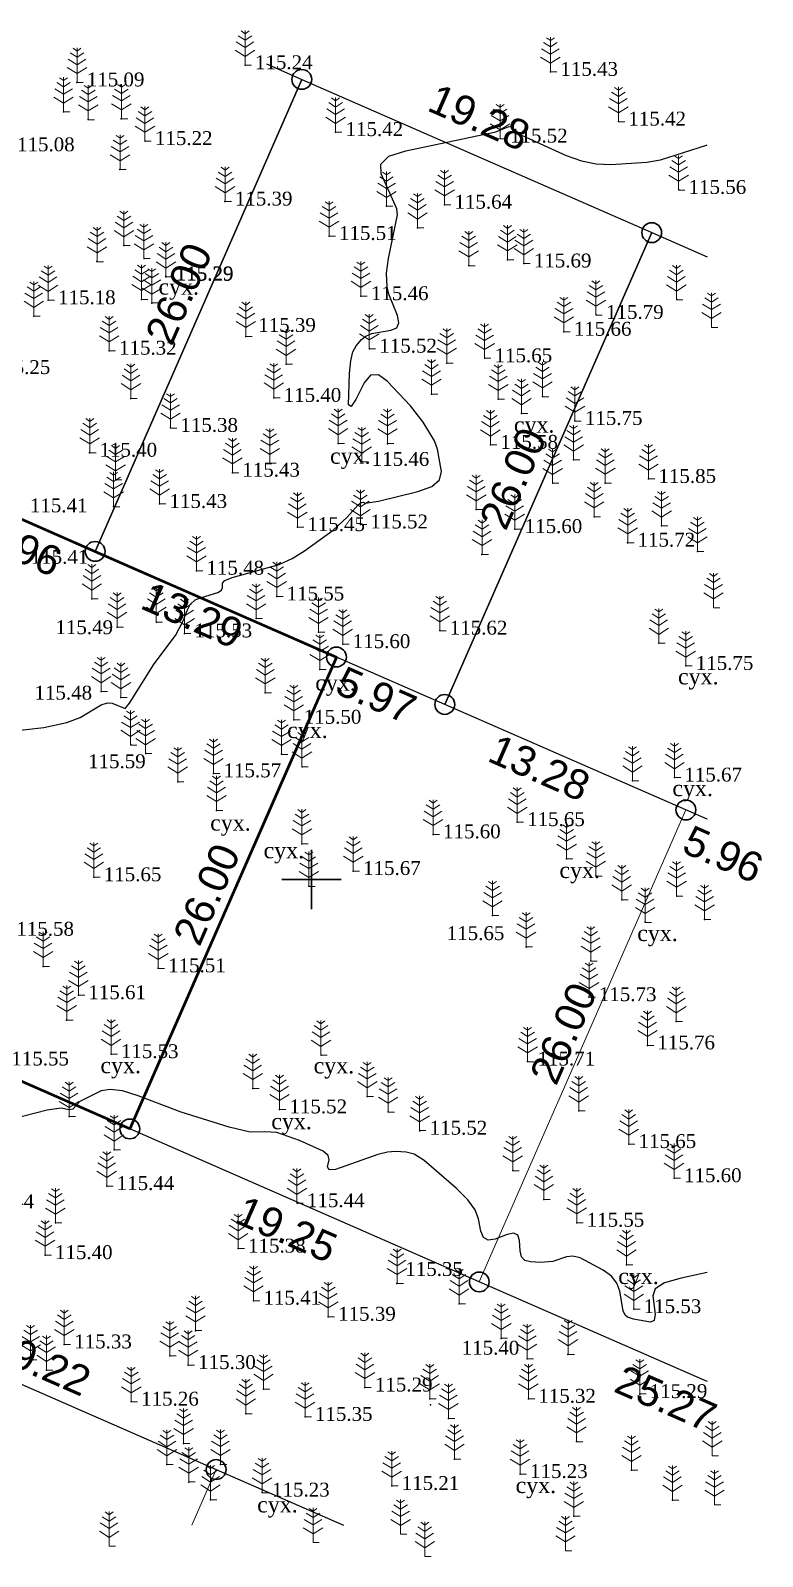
# Model space of a CAD drawing. Header units: millimetres. Extents: x 5405484.2 to 5405572.8, y 5524964.2 to 5525042.9.
# Drawn here: x 5405535.8 to 5405572.8, y 5524965.8 to 5525042.9 of the extents above; entities that cross this region are included whole.
import ezdxf
from ezdxf.enums import TextEntityAlignment as Align

# ---------------------------------------------------------------- set-up
doc = ezdxf.new("R2010")
doc.units = ezdxf.units.MM
doc.layers.add('11900000', color=1, linetype='Continuous', lineweight=30)
doc.layers.add('ТОЧКИ', color=7, linetype='Continuous', lineweight=30)
for name, color, linetype in [('горизонтали', 42, 'Continuous'), ('Ділянки_Межі', 10, 'Continuous'), ('надписи', 7, 'Continuous'), ('отметки', 7, 'Continuous'), ('промеры', 185, 'Continuous'), ('Растительность', 7, 'Continuous')]:
    doc.layers.add(name, color=color, linetype=linetype)
doc.styles.get("Standard").update_dxf_attribs({"font": 'arial.ttf'})
doc.styles.add('times', font='times.ttf')

# ---------------------------------------------------------------- blocks, each defined once
blk = doc.blocks.new('A$C51FE15A3')
at = {"layer": 'Растительность', "color": 94, "lineweight": 0}
for points in [[(-0.201, 1.726), (0, 1.584), (0.201, 1.726)], [(0, 1.75), (0, 0), (0.319, 0)], [(-0.447, 1.172), (0, 0.895), (0.447, 1.172)], [(-0.343, 1.489), (0, 1.267), (0.343, 1.489)], [(-0.493, 0.753), (0, 0.444), (0.493, 0.753)]]:
    blk.add_lwpolyline(points, dxfattribs=at)

msp = doc.modelspace()

# ---------------------------------------------------------------- linework, layer by layer
at = {"layer": '11900000', "color": 7}
for points in [[(5405550, 5524998.5, 0), (5405550, 5525001.5, 0)], [(5405550, 5524998.5, 0), (5405550, 5525001.5, 0)], [(5405548.5, 5525000, 0), (5405551.5, 5525000, 0)], [(5405548.5, 5525000, 0), (5405551.5, 5525000, 0)]]:
    msp.add_polyline3d(points, dxfattribs=at)
at = {"layer": 'горизонтали', "color": 32}
for points in [[(5405528.897, 5525006.822, 115.5), (5405536.497, 5525007.682, 115.5), (5405537.657, 5525007.922, 115.5), (5405538.337, 5525008.182, 115.5), (5405539.397, 5525008.822, 115.5), (5405539.707, 5525008.922, 115.5), (5405539.937, 5525008.912, 115.5), (5405540.597, 5525008.642, 115.5), (5405540.827, 5525008.912, 115.5), (5405542.057, 5525010.892, 115.5), (5405543.147, 5525012.322, 115.5), (5405543.527, 5525013.052, 115.5), (5405543.727, 5525013.582, 115.5), (5405543.887, 5525013.882, 115.5), (5405544.137, 5525014.112, 115.5), (5405544.447, 5525014.242, 115.5), (5405545.277, 5525014.492, 115.5), (5405545.457, 5525014.612, 115.5), (5405545.517, 5525014.742, 115.5), (5405545.517, 5525014.952, 115.5), (5405545.637, 5525015.102, 115.5), (5405545.997, 5525015.252, 115.5), (5405548.367, 5525015.902, 115.5), (5405549.027, 5525016.212, 115.5), (5405549.647, 5525016.592, 115.5), (5405551.097, 5525017.642, 115.5), (5405551.807, 5525018.292, 115.5), (5405552.357, 5525018.912, 115.5), (5405552.507, 5525019.032, 115.5), (5405552.607, 5525019.052, 115.5), (5405552.707, 5525018.992, 115.5), (5405553.377, 5525019.092, 115.5), (5405555.377, 5525019.582, 115.5), (5405556.077, 5525019.832, 115.5), (5405556.467, 5525020.172, 115.5), (5405556.557, 5525020.592, 115.5), (5405556.357, 5525021.722, 115.5), (5405556.207, 5525022.142, 115.5), (5405555.647, 5525023.082, 115.5), (5405555.007, 5525023.912, 115.5), (5405553.827, 5525025.152, 115.5), (5405553.377, 5525025.482, 115.5), (5405552.987, 5525025.452, 115.5), (5405552.667, 5525025.072, 115.5), (5405552.237, 5525024.232, 115.5), (5405552.007, 5525023.882, 115.5), (5405551.877, 5525023.962, 115.5), (5405551.917, 5525025.542, 115.5), (5405551.987, 5525026.182, 115.5), (5405552.097, 5525026.642, 115.5), (5405552.257, 5525026.932, 115.5), (5405552.527, 5525027.252, 115.5), (5405552.747, 5525027.432, 115.5), (5405553.047, 5525027.562, 115.5), (5405554.007, 5525027.722, 115.5), (5405554.307, 5525027.842, 115.5), (5405554.417, 5525028.092, 115.5), (5405554.337, 5525028.472, 115.5), (5405553.907, 5525029.552, 115.5), (5405553.817, 5525029.912, 115.5), (5405553.797, 5525030.612, 115.5), (5405553.887, 5525031.352, 115.5), (5405554.347, 5525033.542, 115.5), (5405554.317, 5525033.852, 115.5), (5405553.527, 5525035.622, 115.5), (5405553.497, 5525036.112, 115.5), (5405553.907, 5525036.502, 115.5), (5405554.767, 5525036.782, 115.5), (5405559.307, 5525037.742, 115.5), (5405559.967, 5525038.012, 115.5), (5405560.087, 5525037.982, 115.5), (5405560.597, 5525037.562, 115.5), (5405562.857, 5525036.542, 115.5), (5405563.627, 5525036.272, 115.5), (5405564.377, 5525036.122, 115.5), (5405565.117, 5525036.092, 115.5), (5405566.927, 5525036.202, 115.5), (5405567.617, 5525036.332, 115.5), (5405569.937, 5525037.072, 115.5), (5405569.966, 5525037.079, 115.5)], [(5405569.966, 5524980.169, 115.5), (5405568.657, 5524979.892, 115.5), (5405567.817, 5524979.652, 115.5), (5405567.347, 5524979.352, 115.5), (5405567.227, 5524978.992, 115.5), (5405567.347, 5524978.062, 115.5), (5405567.297, 5524977.742, 115.5), (5405567.107, 5524977.662, 115.5), (5405566.257, 5524977.822, 115.5), (5405565.947, 5524977.912, 115.5), (5405565.837, 5524978.012, 115.5), (5405565.737, 5524978.242, 115.5), (5405565.557, 5524979.232, 115.5), (5405565.417, 5524979.632, 115.5), (5405565.137, 5524979.982, 115.5), (5405564.727, 5524980.282, 115.5), (5405563.557, 5524980.912, 115.5), (5405563.187, 5524981.002, 115.5), (5405562.877, 5524980.962, 115.5), (5405562.187, 5524980.732, 115.5), (5405561.557, 5524980.682, 115.5), (5405561.057, 5524980.712, 115.5), (5405560.767, 5524980.782, 115.5), (5405560.597, 5524980.962, 115.5), (5405560.527, 5524981.262, 115.5), (5405560.497, 5524981.782, 115.5), (5405560.417, 5524982.052, 115.5), (5405560.207, 5524982.152, 115.5), (5405559.877, 5524982.082, 115.5), (5405559.267, 5524981.862, 115.5), (5405558.927, 5524981.802, 115.5), (5405558.687, 5524981.932, 115.5), (5405558.547, 5524982.262, 115.5), (5405558.437, 5524982.882, 115.5), (5405558.257, 5524983.332, 115.5), (5405557.887, 5524983.842, 115.5), (5405557.307, 5524984.422, 115.5), (5405555.687, 5524985.832, 115.5), (5405555.177, 5524986.142, 115.5), (5405554.777, 5524986.252, 115.5), (5405554.247, 5524986.282, 115.5), (5405553.847, 5524986.252, 115.5), (5405553.347, 5524986.132, 115.5), (5405551.207, 5524985.362, 115.5), (5405550.897, 5524985.352, 115.5), (5405550.817, 5524985.502, 115.5), (5405550.887, 5524985.852, 115.5), (5405550.837, 5524986.082, 115.5), (5405550.597, 5524986.302, 115.5), (5405549.397, 5524986.832, 115.5), (5405548.247, 5524987.242, 115.5), (5405547.647, 5524987.272, 115.5), (5405546.907, 5524987.262, 115.5), (5405545.857, 5524987.502, 115.5), (5405543.427, 5524988.262, 115.5), (5405541.257, 5524989.082, 115.5), (5405540.467, 5524989.332, 115.5), (5405539.837, 5524989.412, 115.5), (5405539.387, 5524989.332, 115.5), (5405538.307, 5524988.802, 115.5), (5405537.967, 5524988.422, 115.5), (5405537.777, 5524988.382, 115.5), (5405537.377, 5524988.472, 115.5), (5405536.667, 5524988.372, 115.5), (5405534.767, 5524987.872, 115.5)]]:
    msp.add_polyline3d(points, dxfattribs=at)
at = {"layer": 'Ділянки_Межі'}
for points in [[(5405547.725, 5525041.165), (5405549.514, 5525040.382), (5405539.087, 5525016.564), (5405533.63, 5525018.953), (5405521.453, 5525024.284)], [(5405556.73, 5525008.84), (5405567.174, 5525032.65), (5405569.966, 5525031.428)], [(5405569.966, 5525003.045), (5405568.897, 5525003.513), (5405556.73, 5525008.84)]]:
    msp.add_lwpolyline(points, dxfattribs=at)
at = {"layer": 'Ділянки_Межі', "lineweight": 25}
for points in [[(5405547.725, 5525041.165), (5405549.514, 5525040.382), (5405567.174, 5525032.65), (5405569.966, 5525031.428)], [(5405569.966, 5524974.663), (5405558.469, 5524979.696), (5405540.836, 5524987.416), (5405523.203, 5524995.136), (5405505.569, 5525002.856), (5405487.222, 5525010.892)], [(5405487.222, 5524995.607), (5405492.281, 5524993.391), (5405509.94, 5524985.659), (5405527.584, 5524977.934), (5405545.191, 5524970.226), (5405551.617, 5524967.413)]]:
    msp.add_lwpolyline(points, dxfattribs=at)
at = {"layer": 'Ділянки_Межі'}
msp.add_lwpolyline([(5405539.087, 5525016.564), (5405549.514, 5525040.382), (5405567.174, 5525032.65), (5405556.73, 5525008.84), (5405551.263, 5525011.233)], close=True, dxfattribs=at)
at = {"layer": 'Ділянки_Межі', "lineweight": 50}
msp.add_lwpolyline([(5405523.203, 5524995.136), (5405533.63, 5525018.953), (5405539.087, 5525016.564), (5405551.263, 5525011.233), (5405540.836, 5524987.416)], close=True, dxfattribs=at)
at = {"layer": 'Ділянки_Межі', "lineweight": 0}
msp.add_lwpolyline([(5405540.836, 5524987.416), (5405551.263, 5525011.233), (5405556.73, 5525008.84), (5405568.897, 5525003.513), (5405558.469, 5524979.696)], close=True, dxfattribs=at)
for points in [[(5405558.469, 5524979.696), (5405568.897, 5525003.513), (5405569.966, 5525003.045)], [(5405569.966, 5524974.663), (5405558.469, 5524979.696)], [(5405522.969, 5524967.413), (5405527.584, 5524977.934), (5405545.191, 5524970.226), (5405543.959, 5524967.413)], [(5405543.959, 5524967.413), (5405545.191, 5524970.226), (5405551.617, 5524967.413)]]:
    msp.add_lwpolyline(points, dxfattribs=at)
at = {"layer": 'отметки', "color": 7}
for p in [(5405546.65, 5525041.099, 115.243), (5405538.165, 5525040.23, 115.095), (5405562.064, 5525040.762, 115.43), (5405537.491, 5525038.743, 115.16), (5405538.741, 5525038.355, 115.113), (5405540.406, 5525038.401, 115.164), (5405565.494, 5525038.254, 115.416), (5405541.602, 5525037.271, 115.221), (5405551.222, 5525037.725, 115.423), (5405559.522, 5525037.395, 115.517), (5405540.337, 5525035.832, 115.25), (5405568.533, 5525034.804, 115.556), (5405545.637, 5525034.218, 115.385), (5405553.79, 5525033.984, 115.47), (5405556.718, 5525034.059, 115.644), (5405550.89, 5525032.48, 115.512), (5405555.356, 5525032.893, 115.549), (5405540.536, 5525032.001, 115.243), (5405539.177, 5525031.185, 115.16), (5405541.554, 5525031.34, 115.334), (5405557.946, 5525030.985, 115.634), (5405559.89, 5525031.278, 115.667), (5405560.725, 5525031.093, 115.687), (5405542.654, 5525030.447, 115.287), (5405542.661, 5525030.42, 115.287), (5405552.501, 5525029.442, 115.458), (5405536.713, 5525029.236, 115.183), (5405541.427, 5525029.281, 115.251), (5405541.945, 5525029.098, 115.289), (5405568.436, 5525029.274, 115.75), (5405535.985, 5525028.439, 115.246), (5405564.367, 5525028.496, 115.786), (5405546.692, 5525027.409, 115.393), (5405562.744, 5525027.647, 115.664), (5405539.791, 5525026.692, 115.319), (5405552.925, 5525026.793, 115.517), (5405558.743, 5525026.307, 115.65), (5405548.718, 5525026.009, 115.442), (5405556.831, 5525026.066, 115.544), (5405540.885, 5525024.277, 115.344), (5405548.098, 5525024.308, 115.398), (5405556.064, 5525024.505, 115.54), (5405559.429, 5525024.242, 115.597), (5405561.663, 5525024.374, 115.647), (5405560.604, 5525023.517, 115.559), (5405542.887, 5525022.794, 115.38), (5405563.3, 5525023.144, 115.745), (5405551.355, 5525022.015, 115.493), (5405553.842, 5525021.997, 115.425), (5405559.036, 5525021.939, 115.58), (5405538.806, 5525021.541, 115.398), (5405547.904, 5525021.005, 115.353), (5405552.538, 5525021.08, 115.458), (5405563.231, 5525021.185, 115.711), (5405540.123, 5525020.18, 115.393), (5405546.011, 5525020.535, 115.434), (5405567.012, 5525020.219, 115.855), (5405562.177, 5525019.999, 115.757), (5405564.829, 5525020.008, 115.682), (5405540.019, 5525018.821, 115.396), (5405542.337, 5525018.956, 115.434), (5405558.317, 5525018.673, 115.544), (5405549.295, 5525017.788, 115.446), (5405552.473, 5525017.921, 115.525), (5405564.273, 5525018.314, 115.672), (5405567.674, 5525017.856, 115.763), (5405560.26, 5525017.691, 115.598), (5405565.958, 5525017.003, 115.719), (5405558.607, 5525016.409, 115.552), (5405569.486, 5525016.556, 115.768), (5405544.202, 5525015.589, 115.476), (5405538.919, 5525014.17, 115.429), (5405548.248, 5525014.287, 115.549), (5405547.213, 5525013.172, 115.53), (5405540.19, 5525012.736, 115.495), (5405542.175, 5525012.988, 115.383), (5405543.599, 5525012.424, 115.527), (5405550.364, 5525012.482, 115.53), (5405556.48, 5525012.565, 115.621), (5405551.584, 5525011.883, 115.597), (5405567.536, 5525011.927, 115.684), (5405550.417, 5525010.609, 115.591), (5405568.895, 5525010.78, 115.747), (5405539.39, 5525009.486, 115.479), (5405547.669, 5525009.426, 115.497), (5405540.389, 5525009.188, 115.477), (5405549.114, 5525008.066, 115.5), (5405540.88, 5525006.793, 115.596), (5405541.643, 5525006.372, 115.589), (5405548.488, 5525006.323, 115.529), (5405549.525, 5525005.693, 115.574), (5405543.253, 5525004.931, 115.562), (5405545.064, 5525005.361, 115.571), (5405566.197, 5525004.978, 115.678), (5405568.32, 5525005.149, 115.665), (5405545.208, 5525003.489, 115.604), (5405560.389, 5525002.901, 115.651), (5405549.524, 5525001.813, 115.656), (5405556.143, 5525002.283, 115.597), (5405562.879, 5525001.046, 115.708), (5405539.02, 5525000.118, 115.65), (5405552.109, 5525000.433, 115.67), (5405564.348, 5525000.185, 115.724), (5405549.867, 5524999.664, 115.688), (5405565.664, 5524998.985, 115.817), (5405568.433, 5524999.17, 115.747), (5405559.141, 5524998.181, 115.65), (5405566.837, 5524997.845, 115.808), (5405569.839, 5524997.986, 115.898), (5405560.831, 5524996.597, 115.694), (5405536.455, 5524995.617, 115.602), (5405542.271, 5524995.523, 115.508), (5405564.101, 5524995.896, 115.733), (5405538.242, 5524994.165, 115.615), (5405564.006, 5524994.065, 115.729), (5405537.647, 5524992.905, 115.636), (5405568.406, 5524992.842, 115.702), (5405566.957, 5524991.632, 115.758), (5405539.886, 5524991.191, 115.529), (5405550.486, 5524991.145, 115.639), (5405560.911, 5524990.816, 115.714), (5405547.039, 5524989.457, 115.547), (5405552.821, 5524989.051, 115.571), (5405537.772, 5524988.045, 115.49), (5405548.391, 5524988.402, 115.523), (5405553.87, 5524988.275, 115.632), (5405563.488, 5524988.329, 115.646), (5405555.465, 5524987.327, 115.524), (5405540.039, 5524986.362, 115.442), (5405566.01, 5524986.655, 115.646), (5405560.156, 5524985.315, 115.568), (5405568.301, 5524984.93, 115.601), (5405539.67, 5524984.534, 115.436), (5405549.274, 5524983.668, 115.437), (5405561.732, 5524983.863, 115.523), (5405537.085, 5524982.674, 115.434), (5405563.388, 5524982.684, 115.552), (5405536.557, 5524981.046, 115.4), (5405546.301, 5524981.377, 115.378), (5405565.9, 5524980.557, 115.53), (5405554.315, 5524979.615, 115.351), (5405547.079, 5524978.75, 115.411), (5405557.448, 5524978.592, 115.444), (5405550.849, 5524977.938, 115.391), (5405566.266, 5524978.32, 115.53), (5405544.149, 5524977.236, 115.32), (5405537.53, 5524976.543, 115.328), (5405559.577, 5524976.849, 115.402), (5405535.826, 5524975.771, 115.291), (5405542.848, 5524975.963, 115.25), (5405543.785, 5524975.501, 115.3), (5405560.893, 5524975.81, 115.356), (5405562.947, 5524976.026, 115.333), (5405536.626, 5524975.236, 115.269), (5405547.58, 5524974.279, 115.285), (5405552.703, 5524974.366, 115.294), (5405566.572, 5524974.035, 115.287), (5405540.908, 5524973.653, 115.256), (5405555.969, 5524973.797, 115.376), (5405556.011, 5524973.492, 115.35), (5405560.949, 5524973.798, 115.32), (5405546.69, 5524973.045, 115.218), (5405549.677, 5524972.884, 115.349), (5405556.915, 5524972.81, 115.324), (5405563.376, 5524971.635, 115.185), (5405543.546, 5524971.55, 115.296), (5405542.71, 5524970.479, 115.275), (5405545.41, 5524970.49, 115.276), (5405557.215, 5524970.752, 115.282), (5405566.154, 5524970.193, 115.17), (5405543.814, 5524969.596, 115.207), (5405554.052, 5524969.397, 115.208), (5405560.533, 5524970, 115.23), (5405544.914, 5524968.702, 115.199), (5405547.513, 5524969.063, 115.228), (5405568.218, 5524968.685, 115.2), (5405563.245, 5524967.872, 115.222)]:
    msp.add_point(p, dxfattribs=at)
at = {"layer": 'ТОЧКИ'}
for centre in [(5405549.514, 5525040.382), (5405567.174, 5525032.65, 107.24), (5405539.087, 5525016.564, 107.24), (5405551.263, 5525011.233, 107.24), (5405556.73, 5525008.84, 107.24), (5405568.897, 5525003.513, 107.24), (5405540.836, 5524987.416), (5405558.469, 5524979.696), (5405545.191, 5524970.226)]:
    msp.add_circle(centre, 0.5, dxfattribs=at)

# ---------------------------------------------------------------- block references
at = {"layer": 'Растительность', "color": 7}
for p in [(5405546.65, 5525041.1, 115.24), (5405562.06, 5525040.76, 115.43), (5405538.17, 5525040.23, 115.09), (5405537.49, 5525038.74, 115.16), (5405538.74, 5525038.35, 115.11), (5405540.41, 5525038.4, 115.16), (5405551.22, 5525037.72, 115.42), (5405565.49, 5525038.25, 115.42), (5405541.6, 5525037.27, 115.22), (5405559.52, 5525037.39, 115.52), (5405540.34, 5525035.83, 115.25), (5405568.53, 5525034.8, 115.56), (5405545.64, 5525034.22, 115.39), (5405553.79, 5525033.98, 115.47), (5405556.72, 5525034.06, 115.64), (5405550.89, 5525032.48, 115.51), (5405555.35, 5525032.89, 115.55), (5405540.54, 5525032, 115.24), (5405539.18, 5525031.18, 115.16), (5405541.55, 5525031.34, 115.33), (5405557.94, 5525030.98, 115.63), (5405559.89, 5525031.28, 115.67), (5405560.72, 5525031.09, 115.69), (5405542.66, 5525030.42, 115.29), (5405536.71, 5525029.24, 115.18), (5405541.43, 5525029.28, 115.25), (5405552.5, 5525029.44, 115.46), (5405568.42, 5525029.26, 115.75), (5405535.99, 5525028.43, 115.25), (5405541.95, 5525029.1, 115.29), (5405564.36, 5525028.49, 115.79), (5405562.74, 5525027.65, 115.66), (5405570.19, 5525027.87, 115.75), (5405546.69, 5525027.41, 115.39), (5405539.79, 5525026.69, 115.32), (5405552.92, 5525026.79, 115.52), (5405556.83, 5525026.07, 115.54), (5405558.74, 5525026.31, 115.65), (5405548.72, 5525026.01, 115.44), (5405556.06, 5525024.5, 115.54), (5405540.89, 5525024.28, 115.34), (5405548.1, 5525024.31, 115.4), (5405559.43, 5525024.24, 115.6), (5405561.66, 5525024.37, 115.65), (5405560.6, 5525023.52, 115.56), (5405563.3, 5525023.14, 115.75), (5405542.89, 5525022.79, 115.38), (5405538.81, 5525021.54, 115.4), (5405551.35, 5525022.01, 115.49), (5405553.84, 5525022, 115.43), (5405559.03, 5525021.94, 115.58), (5405547.9, 5525021.01, 115.35), (5405552.54, 5525021.08, 115.46), (5405563.23, 5525021.18, 115.71), (5405540.12, 5525020.18, 115.39), (5405546.01, 5525020.53, 115.43), (5405562.17, 5525020, 115.76), (5405564.83, 5525020.01, 115.68), (5405567.01, 5525020.22, 115.85), (5405540.02, 5525018.82, 115.4), (5405542.34, 5525018.96, 115.43), (5405558.32, 5525018.67, 115.54), (5405549.29, 5525017.79, 115.45), (5405552.47, 5525017.92, 115.52), (5405560.26, 5525017.69, 115.6), (5405564.27, 5525018.31, 115.67), (5405567.67, 5525017.85, 115.76), (5405565.96, 5525017, 115.72), (5405558.61, 5525016.41, 115.55), (5405569.48, 5525016.55, 115.77), (5405544.2, 5525015.59, 115.48), (5405538.92, 5525014.17, 115.43), (5405548.25, 5525014.29, 115.55), (5405570.29, 5525013.72, 115.78), (5405542.17, 5525012.99, 115.38), (5405547.21, 5525013.17, 115.53), (5405540.19, 5525012.74, 115.49), (5405543.6, 5525012.42, 115.53), (5405550.36, 5525012.48, 115.53), (5405556.48, 5525012.56, 115.62), (5405551.58, 5525011.88, 115.6), (5405567.53, 5525011.93, 115.68), (5405568.89, 5525010.78, 115.75), (5405550.42, 5525010.61, 115.59), (5405539.39, 5525009.49, 115.48), (5405540.39, 5525009.19, 115.48), (5405547.67, 5525009.43, 115.5), (5405549.11, 5525008.07, 115.5), (5405540.87, 5525006.78, 115.6), (5405541.63, 5525006.36, 115.59), (5405548.49, 5525006.32, 115.53), (5405545.06, 5525005.36, 115.57), (5405549.52, 5525005.69, 115.57), (5405543.25, 5525004.93, 115.56), (5405566.2, 5525004.98, 115.68), (5405568.32, 5525005.15, 115.67), (5405545.21, 5525003.49, 115.6), (5405556.14, 5525002.28, 115.6), (5405560.39, 5525002.9, 115.65), (5405549.52, 5525001.81, 115.66), (5405562.88, 5525001.04, 115.71), (5405539.02, 5525000.12, 115.65), (5405552.11, 5525000.43, 115.67), (5405564.35, 5525000.18, 115.72), (5405549.87, 5524999.66, 115.69), (5405568.43, 5524999.17, 115.75), (5405565.66, 5524998.98, 115.82), (5405559.14, 5524998.18, 115.65), (5405566.84, 5524997.84, 115.81), (5405569.84, 5524997.98, 115.9), (5405560.83, 5524996.6, 115.69), (5405536.46, 5524995.62, 115.6), (5405542.27, 5524995.52, 115.51), (5405564.1, 5524995.89, 115.73), (5405538.24, 5524994.16, 115.61), (5405564.01, 5524994.06, 115.73), (5405537.65, 5524992.9, 115.64), (5405568.41, 5524992.84, 115.7), (5405566.96, 5524991.63, 115.76), (5405539.89, 5524991.19, 115.53), (5405550.48, 5524991.14, 115.64), (5405560.91, 5524990.81, 115.71), (5405547.04, 5524989.46, 115.55), (5405548.39, 5524988.4, 115.52), (5405552.82, 5524989.05, 115.57), (5405563.49, 5524988.33, 115.65), (5405537.77, 5524988.05, 115.49), (5405553.87, 5524988.27, 115.63), (5405555.46, 5524987.33, 115.52), (5405540.04, 5524986.36, 115.44), (5405566.01, 5524986.65, 115.65), (5405560.16, 5524985.31, 115.57), (5405539.67, 5524984.53, 115.44), (5405568.3, 5524984.93, 115.6), (5405549.27, 5524983.67, 115.44), (5405561.73, 5524983.86, 115.52), (5405537.08, 5524982.67, 115.43), (5405563.39, 5524982.68, 115.55), (5405546.3, 5524981.38, 115.38), (5405536.56, 5524981.05, 115.4), (5405565.9, 5524980.56, 115.53), (5405554.32, 5524979.62, 115.35), (5405547.08, 5524978.75, 115.41), (5405557.45, 5524978.59, 115.44), (5405566.27, 5524978.32, 115.53), (5405550.85, 5524977.94, 115.39), (5405544.15, 5524977.24, 115.32), (5405559.58, 5524976.85, 115.4), (5405537.53, 5524976.54, 115.33), (5405562.95, 5524976.03, 115.33), (5405535.83, 5524975.77, 115.29), (5405536.63, 5524975.24, 115.27), (5405542.85, 5524975.96, 115.25), (5405543.78, 5524975.5, 115.3), (5405560.89, 5524975.81, 115.36), (5405547.58, 5524974.28, 115.29), (5405552.7, 5524974.37, 115.29), (5405555.97, 5524973.8, 115.38), (5405560.95, 5524973.8, 115.32), (5405566.57, 5524974.04, 115.29), (5405540.91, 5524973.65, 115.26), (5405546.69, 5524973.04, 115.22), (5405549.68, 5524972.88, 115.35), (5405556.91, 5524972.81, 115.32), (5405543.55, 5524971.55, 115.3), (5405563.38, 5524971.63, 115.19), (5405557.22, 5524970.75, 115.28), (5405570.23, 5524970.92, 115.23), (5405542.71, 5524970.48, 115.28), (5405545.41, 5524970.49, 115.28), (5405560.53, 5524970, 115.23), (5405566.15, 5524970.19, 115.17), (5405543.81, 5524969.6, 115.21), (5405547.51, 5524969.06, 115.23), (5405554.05, 5524969.4, 115.21), (5405544.91, 5524968.7, 115.2), (5405568.22, 5524968.68, 115.2), (5405570.34, 5524968.44, 115.19), (5405563.24, 5524967.87, 115.22), (5405554.5, 5524966.96, 115.2), (5405539.79, 5524966.36, 115.12), (5405550.08, 5524966.54, 115.28), (5405562.82, 5524966.13, 115.23), (5405555.72, 5524965.84, 115.2)]:
    msp.add_blockref('A$C51FE15A3', p, dxfattribs=at)

# ---------------------------------------------------------------- texts
at = {"layer": 'надписи', "color": 7, "style": 'times'}
for p in [(5405542.283, 5525030.321, 111.861), (5405560.218, 5525023.358, 111.861), (5405550.94, 5525021.783, 111.861), (5405550.193, 5525010.335, 111.861), (5405568.499, 5525010.652, 111.861), (5405548.773, 5525007.945, 111.861), (5405568.214, 5525005.011, 111.861), (5405544.891, 5525003.272, 111.861), (5405547.585, 5525001.877, 111.861), (5405562.514, 5525000.877, 111.861), (5405566.441, 5524997.697, 111.861), (5405539.352, 5524991.03, 111.861), (5405550.111, 5524991.017, 111.861), (5405547.974, 5524988.202, 111.861), (5405565.483, 5524980.388, 111.861), (5405560.303, 5524969.841, 111.861), (5405547.262, 5524968.863, 111.861)]:
    msp.add_text('сух.', height=0.8, dxfattribs=at).set_placement(p, align=Align.TOP_LEFT)
at = {"layer": 'отметки', "color": 7, "style": 'times'}
for s, p in [('115.24', (5405547.15, 5525041.599, 115.243)), ('115.43', (5405562.564, 5525041.262, 115.43)), ('115.09', (5405538.665, 5525040.73, 115.095)), ('115.42', (5405565.994, 5525038.754, 115.416)), ('115.42', (5405551.722, 5525038.225, 115.423)), ('115.52', (5405560.022, 5525037.895, 115.517)), ('115.08', (5405535.145, 5525037.455, 115.081)), ('115.22', (5405542.102, 5525037.771, 115.221)), ('115.39', (5405546.137, 5525034.718, 115.385)), ('115.56', (5405569.033, 5525035.304, 115.556)), ('115.64', (5405557.218, 5525034.559, 115.644)), ('115.51', (5405551.39, 5525032.98, 115.512)), ('115.29', (5405543.154, 5525030.947, 115.287)), ('115.29', (5405543.161, 5525030.92, 115.287)), ('115.69', (5405561.225, 5525031.593, 115.687)), ('115.18', (5405537.213, 5525029.736, 115.183)), ('115.46', (5405553.001, 5525029.942, 115.458)), ('115.79', (5405564.867, 5525028.996, 115.786)), ('115.39', (5405547.316, 5525028.341, 115.393)), ('115.66', (5405563.244, 5525028.147, 115.664)), ('115.32', (5405540.291, 5525027.192, 115.319)), ('115.52', (5405553.425, 5525027.293, 115.517)), ('115.65', (5405559.243, 5525026.807, 115.65)), ('115.25', (5405533.915, 5525026.214, 115.245)), ('115.40', (5405548.598, 5525024.808, 115.398)), ('115.38', (5405543.387, 5525023.294, 115.38)), ('115.75', (5405563.8, 5525023.644, 115.745)), ('115.58', (5405559.536, 5525022.439, 115.58)), ('115.40', (5405539.306, 5525022.041, 115.398)), ('115.43', (5405546.511, 5525021.035, 115.434)), ('115.46', (5405553.038, 5525021.58, 115.458)), ('115.85', (5405567.512, 5525020.719, 115.855)), ('115.43', (5405542.837, 5525019.456, 115.434)), ('115.41', (5405535.793, 5525019.236, 115.407)), ('115.45', (5405549.795, 5525018.288, 115.446)), ('115.52', (5405552.973, 5525018.421, 115.525)), ('115.60', (5405560.76, 5525018.191, 115.598)), ('115.72', (5405566.458, 5525017.503, 115.719)), ('115.41', (5405535.833, 5525016.637, 115.413)), ('115.48', (5405544.702, 5525016.089, 115.476)), ('115.55', (5405548.748, 5525014.787, 115.549)), ('115.49', (5405537.082, 5525013.087, 115.495)), ('115.53', (5405544.099, 5525012.924, 115.527)), ('115.60', (5405552.084, 5525012.383, 115.597)), ('115.62', (5405556.98, 5525013.065, 115.621)), ('115.75', (5405569.395, 5525011.28, 115.747)), ('115.48', (5405536.024, 5525009.784, 115.479)), ('115.50', (5405549.614, 5525008.566, 115.5)), ('115.59', (5405538.73, 5525006.323, 115.589)), ('115.57', (5405545.564, 5525005.861, 115.571)), ('115.67', (5405568.82, 5525005.649, 115.665)), ('115.65', (5405560.889, 5525003.401, 115.651)), ('115.60', (5405556.643, 5525002.783, 115.597)), ('115.67', (5405552.609, 5525000.933, 115.67)), ('115.65', (5405539.52, 5525000.618, 115.65)), ('115.58', (5405535.109, 5524997.868, 115.58)), ('115.65', (5405556.828, 5524997.649, 115.65)), ('115.51', (5405542.771, 5524996.023, 115.508)), ('115.61', (5405538.742, 5524994.665, 115.615)), ('115.73', (5405564.506, 5524994.565, 115.729)), ('115.53', (5405540.386, 5524991.691, 115.529)), ('115.76', (5405567.457, 5524992.132, 115.758)), ('115.55', (5405534.856, 5524991.319, 115.547)), ('115.71', (5405561.411, 5524991.316, 115.714)), ('115.52', (5405548.891, 5524988.902, 115.523)), ('115.52', (5405555.965, 5524987.827, 115.524)), ('115.65', (5405566.51, 5524987.155, 115.646)), ('115.60', (5405568.801, 5524985.43, 115.601)), ('115.44', (5405540.17, 5524985.034, 115.436)), ('115.44', (5405533.096, 5524984.117, 115.444)), ('115.44', (5405549.774, 5524984.168, 115.437)), ('115.55', (5405563.888, 5524983.184, 115.552)), ('115.38', (5405546.801, 5524981.877, 115.378)), ('115.40', (5405537.057, 5524981.546, 115.4)), ('115.35', (5405554.737, 5524980.699, 115.351)), ('115.41', (5405547.579, 5524979.25, 115.411)), ('115.53', (5405566.766, 5524978.82, 115.53)), ('115.39', (5405551.349, 5524978.438, 115.391)), ('115.33', (5405538.03, 5524977.043, 115.328)), ('115.40', (5405557.582, 5524976.726, 115.402)), ('115.30', (5405544.285, 5524976.001, 115.3)), ('115.29', (5405553.203, 5524974.866, 115.294)), ('115.26', (5405541.408, 5524974.153, 115.256)), ('115.32', (5405561.449, 5524974.298, 115.32)), ('115.29', (5405567.072, 5524974.535, 115.287)), ('115.35', (5405550.177, 5524973.384, 115.349)), ('115.23', (5405561.033, 5524970.5, 115.23)), ('115.23', (5405548.013, 5524969.563, 115.228)), ('115.21', (5405554.552, 5524969.897, 115.208))]:
    msp.add_text(s, height=0.7, dxfattribs=at).set_placement(p, align=Align.TOP_LEFT)
at = {"layer": 'промеры', "char_height": 1.5, "attachment_point": 1}
for s, insert, rotation in [('19.28', (5405556.372, 5525040.212), 336.35584), ('26.00', (5405541.565, 5525027.475), 66.37949), ('26.00', (5405558.431, 5525018.148), 66.37949), ('5.96', (5405533.817, 5525018.253), 336.35584), ('13.29', (5405541.89, 5525015.09, -107.24), 336.35584), ('5.97', (5405551.706, 5525010.817), 336.35584), ('13.28', (5405559.41, 5525007.384), 336.35584), ('5.96', (5405569.216, 5525002.79, 107.24), 336.35584), ('26.00', (5405542.974, 5524997.16, 107.24), 66.37949), ('26.00', (5405560.971, 5524990.143), 66.37949), ('19.25', (5405546.65, 5524984.096), 336.35584), ('19.22', (5405534.215, 5524977.365), 336.35584), ('25.27', (5405565.791, 5524975.558), 336.35584)]:
    msp.add_mtext(s, dxfattribs=dict(at, insert=insert, rotation=rotation))

doc.saveas('drawing.dxf')
